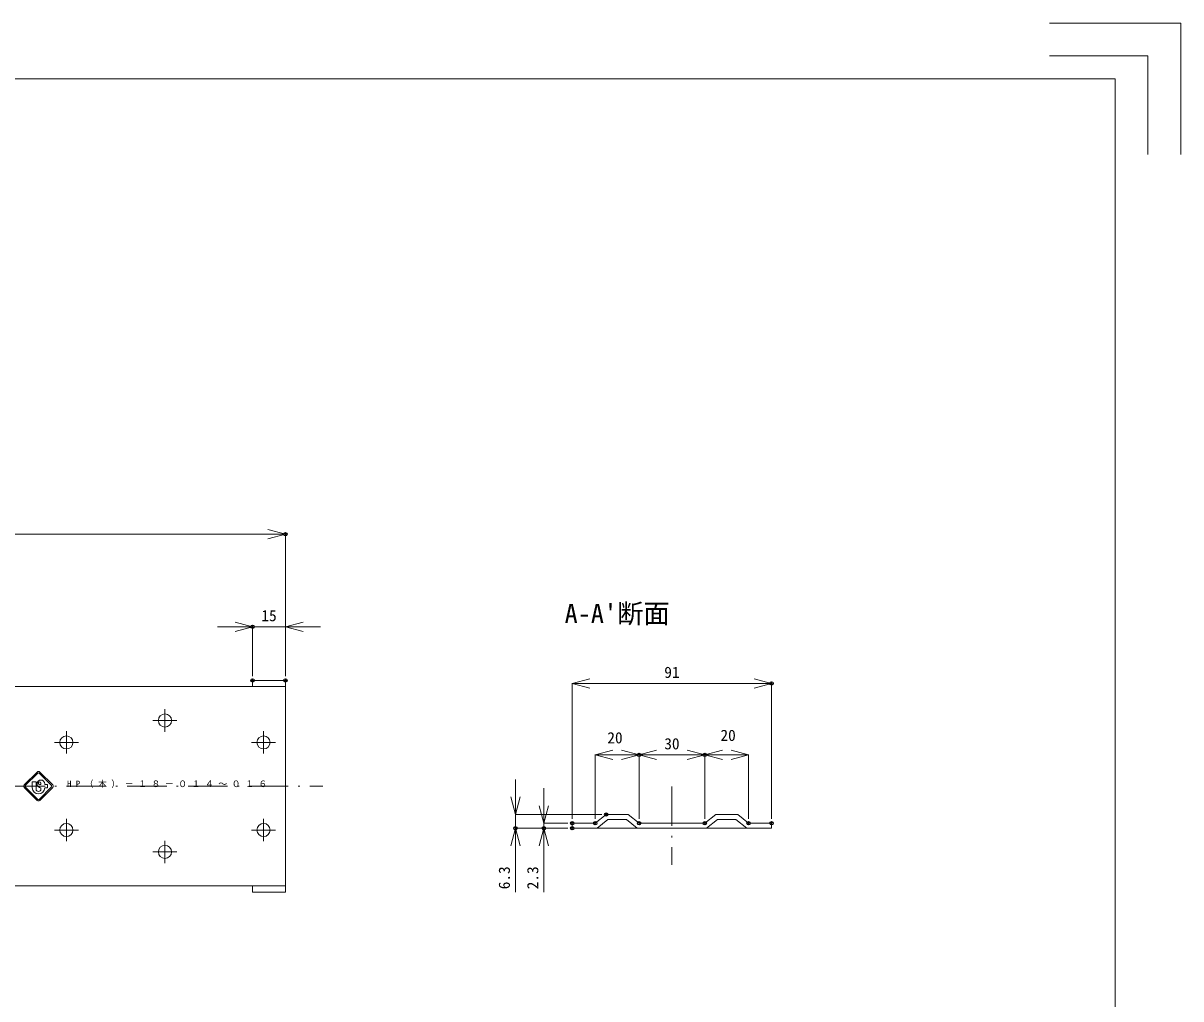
# Model space of a CAD drawing. Units: millimetres, scale not verified. Extents: x -630 to 630, y -1503 to 1503.
# Drawn here: x 102 to 630, y 1058 to 1503 of the extents above; entities that cross this region are included whole.
import ezdxf
from ezdxf.enums import TextEntityAlignment as Align

# ---------------------------------------------------------------- set-up
doc = ezdxf.new("R2010")
doc.units = ezdxf.units.MM
doc.header["$LTSCALE"] = 3
doc.header["$PDMODE"] = 32
doc.header["$PDSIZE"] = 1.5
doc.linetypes.add('DASHED_DOTTED', pattern=[9.25, 6, -1.5, 0.25, -1.5])
doc.layers.add('0-2_Defpoints', color=7, linetype='Continuous')
doc.layers.add('0-E_0 @ 1', color=7, linetype='Continuous')
for name, color, linetype, lineweight in [('0-4_レイヤ0', 2, 'Continuous', 18), ('0-B_枠_印刷なし', 3, 'Continuous', 18), ('0-F_0', 4, 'Continuous', 5), ('1-0_レイヤ15', 2, 'Continuous', 18)]:
    doc.layers.add(name, color=color, linetype=linetype, lineweight=lineweight)
doc.styles.add('ＭＳ ゴシック', font='')
doc.styles.get('ＭＳ ゴシック').set_extended_font_data('MS Gothic')

# ---------------------------------------------------------------- blocks, each defined once
blk = doc.blocks.new('_Open30')
at = {"layer": '0-F_0', "color": 7}
blk.add_line((0, 0), (-1, 0), dxfattribs=at)
blk.add_lwpolyline([(-1, 0.2679), (0, 0), (-1, -0.2679)], dxfattribs=at)
blk = doc.blocks.new('D347')
at = {"layer": '0-2_Defpoints'}
for p in [(1201.742, 2725.234), (1110.742, 2661.41), (1201.742, 2661.41)]:
    blk.add_point(p, dxfattribs=at)
at = {"layer": '0-F_0', "lineweight": 18}
for p, q in [((1110.742, 2663.41), (1110.742, 2725.414)), ((1118.742, 2725.234), (1193.742, 2725.234)), ((1201.742, 2663.41), (1201.742, 2725.414))]:
    blk.add_line(p, q, dxfattribs=at)
at = {"layer": '0-F_0', "xscale": 8, "yscale": 8, "rotation": 180}
blk.add_blockref('_Open30', (1110.742, 2725.234), dxfattribs=at)
at = {"layer": '0-F_0', "xscale": 8, "yscale": 8}
blk.add_blockref('_Open30', (1201.742, 2725.234), dxfattribs=at)
at = {"layer": '0-F_0', "color": 7, "style": 'ＭＳ ゴシック'}
blk.add_text('91', height=5.132, dxfattribs=at).set_placement((1152.742, 2726.234), align=Align.BOTTOM_LEFT)
blk = doc.blocks.new('D346')
at = {"layer": '0-2_Defpoints'}
for p in [(1141.242, 2692.619), (1121.242, 2661.41), (1141.242, 2661.41)]:
    blk.add_point(p, dxfattribs=at)
at = {"layer": '0-F_0', "lineweight": 18}
for p, q in [((1121.242, 2663.41), (1121.242, 2692.799)), ((1129.242, 2692.619), (1133.242, 2692.619)), ((1141.242, 2663.41), (1141.242, 2692.799))]:
    blk.add_line(p, q, dxfattribs=at)
at = {"layer": '0-F_0', "xscale": 8, "yscale": 8, "rotation": 180}
blk.add_blockref('_Open30', (1121.242, 2692.619), dxfattribs=at)
at = {"layer": '0-F_0', "xscale": 8, "yscale": 8}
blk.add_blockref('_Open30', (1141.242, 2692.619), dxfattribs=at)
at = {"layer": '0-F_0', "color": 7, "style": 'ＭＳ ゴシック'}
blk.add_text('20', height=5.132, dxfattribs=at).set_placement((1126.751, 2696.341), align=Align.BOTTOM_LEFT)
blk = doc.blocks.new('D345')
at = {"layer": '0-2_Defpoints'}
for p in [(1171.242, 2692.619), (1141.242, 2661.41), (1171.242, 2661.41)]:
    blk.add_point(p, dxfattribs=at)
at = {"layer": '0-F_0', "lineweight": 18}
for p, q in [((1141.242, 2663.41), (1141.242, 2692.799)), ((1149.242, 2692.619), (1163.242, 2692.619)), ((1171.242, 2663.41), (1171.242, 2692.799))]:
    blk.add_line(p, q, dxfattribs=at)
at = {"layer": '0-F_0', "xscale": 8, "yscale": 8, "rotation": 180}
blk.add_blockref('_Open30', (1141.242, 2692.619), dxfattribs=at)
at = {"layer": '0-F_0', "xscale": 8, "yscale": 8}
blk.add_blockref('_Open30', (1171.242, 2692.619), dxfattribs=at)
at = {"layer": '0-F_0', "color": 7, "style": 'ＭＳ ゴシック'}
blk.add_text('30', height=5.132, dxfattribs=at).set_placement((1152.742, 2693.619), align=Align.BOTTOM_LEFT)
blk = doc.blocks.new('D344')
at = {"layer": '0-2_Defpoints'}
for p in [(1171.242, 2692.619), (1171.242, 2661.41), (1191.242, 2661.41)]:
    blk.add_point(p, dxfattribs=at)
at = {"layer": '0-F_0', "lineweight": 18}
for p, q in [((1171.242, 2663.41), (1171.242, 2692.799)), ((1183.242, 2692.619), (1179.242, 2692.619)), ((1191.242, 2663.41), (1191.242, 2692.799))]:
    blk.add_line(p, q, dxfattribs=at)
at = {"layer": '0-F_0', "xscale": 8, "yscale": 8, "rotation": 180}
blk.add_blockref('_Open30', (1171.242, 2692.619), dxfattribs=at)
at = {"layer": '0-F_0', "xscale": 8, "yscale": 8}
blk.add_blockref('_Open30', (1191.242, 2692.619), dxfattribs=at)
at = {"layer": '0-F_0', "color": 7, "style": 'ＭＳ ゴシック'}
blk.add_text('20', height=5.132, dxfattribs=at).set_placement((1178.383, 2697.456), align=Align.BOTTOM_LEFT)
blk = doc.blocks.new('D343')
at = {"layer": '0-2_Defpoints'}
for p in [(1126.242, 2665.41), (1084.824, 2659.11), (1110.742, 2659.11)]:
    blk.add_point(p, dxfattribs=at)
at = {"layer": '0-F_0', "lineweight": 18}
for p, q in [((1084.824, 2673.41), (1084.824, 2681.41)), ((1124.242, 2665.41), (1084.644, 2665.41)), ((1084.824, 2665.41), (1084.824, 2659.11)), ((1108.742, 2659.11), (1084.644, 2659.11)), ((1084.824, 2651.11), (1084.824, 2629.934))]:
    blk.add_line(p, q, dxfattribs=at)
at = {"layer": '0-F_0', "xscale": 8, "yscale": 8}
for p, rotation in [((1084.824, 2665.41), 270), ((1084.824, 2659.11), 90)]:
    blk.add_blockref('_Open30', p, dxfattribs=dict(at, rotation=rotation))
at = {"layer": '0-F_0', "color": 7, "style": 'ＭＳ ゴシック'}
blk.add_text('6.3', height=5.132, rotation=90, dxfattribs=at).set_placement((1083.824, 2631.272), align=Align.BOTTOM_LEFT)
blk = doc.blocks.new('D342')
at = {"layer": '0-2_Defpoints'}
for p in [(979.858, 2793.405), (979.858, 2726.625)]:
    blk.add_point(p, dxfattribs=at)
at = {"layer": '0-F_0', "lineweight": 18}
for p, q in [((407.858, 2793.405), (971.858, 2793.405)), ((979.858, 2728.625), (979.858, 2793.585))]:
    blk.add_line(p, q, dxfattribs=at)
at = {"layer": '0-F_0', "xscale": 8, "yscale": 8}
blk.add_blockref('_Open30', (979.858, 2793.405), dxfattribs=at)
blk = doc.blocks.new('D340')
at = {"layer": '0-2_Defpoints'}
for p in [(964.858, 2751.114), (964.858, 2726.625), (979.858, 2726.625)]:
    blk.add_point(p, dxfattribs=at)
at = {"layer": '0-F_0', "lineweight": 18}
for p, q in [((956.858, 2751.114), (948.858, 2751.114)), ((964.858, 2728.625), (964.858, 2751.294)), ((979.858, 2751.114), (964.858, 2751.114)), ((979.858, 2728.625), (979.858, 2751.294)), ((987.858, 2751.114), (995.858, 2751.114))]:
    blk.add_line(p, q, dxfattribs=at)
at = {"layer": '0-F_0', "xscale": 8, "yscale": 8}
blk.add_blockref('_Open30', (964.858, 2751.114), dxfattribs=at)
at = {"layer": '0-F_0', "xscale": 8, "yscale": 8, "rotation": 180}
blk.add_blockref('_Open30', (979.858, 2751.114), dxfattribs=at)
at = {"layer": '0-F_0', "color": 7, "style": 'ＭＳ ゴシック'}
blk.add_text('15', height=5.132, dxfattribs=at).set_placement((968.858, 2752.114), align=Align.BOTTOM_LEFT)
blk = doc.blocks.new('D333')
at = {"layer": '0-2_Defpoints'}
for p in [(1097.792, 2659.11), (1110.742, 2661.41), (1110.742, 2659.11)]:
    blk.add_point(p, dxfattribs=at)
at = {"layer": '0-F_0', "lineweight": 18}
for p, q in [((1097.792, 2669.41), (1097.792, 2677.41)), ((1108.742, 2661.41), (1097.612, 2661.41)), ((1108.742, 2659.11), (1097.612, 2659.11)), ((1097.792, 2661.41), (1097.792, 2659.11)), ((1097.792, 2651.11), (1097.792, 2629.894))]:
    blk.add_line(p, q, dxfattribs=at)
at = {"layer": '0-F_0', "xscale": 8, "yscale": 8}
for p, rotation in [((1097.792, 2661.41), 270), ((1097.792, 2659.11), 90)]:
    blk.add_blockref('_Open30', p, dxfattribs=dict(at, rotation=rotation))
at = {"layer": '0-F_0', "color": 7, "style": 'ＭＳ ゴシック'}
blk.add_text('2.3', height=5.132, rotation=90, dxfattribs=at).set_placement((1096.792, 2631.252), align=Align.BOTTOM_LEFT)

msp = doc.modelspace()

# ---------------------------------------------------------------- linework, layer by layer
at = {"layer": '0-4_レイヤ0', "color": 7}
for p, q in [((108.034, 1161.113), (102.141, 1155.221)), ((102.612, 1154.985), (108.269, 1160.642)), ((108.976, 1160.642), (114.633, 1154.985)), ((115.105, 1155.221), (109.212, 1161.113)), ((102.141, 1154.042), (108.034, 1148.15)), ((108.269, 1148.621), (102.612, 1154.278)), ((105.79, 1156.631), (105.79, 1153.965)), ((105.79, 1156.631), (107.54, 1156.631)), ((107.54, 1156.631), (107.54, 1153.298)), ((114.633, 1154.278), (108.976, 1148.621)), ((109.706, 1155.465), (109.123, 1155.465)), ((109.212, 1148.15), (115.105, 1154.042)), ((109.706, 1155.465), (109.706, 1156.048)), ((109.706, 1153.298), (109.706, 1153.965)), ((111.456, 1155.465), (111.456, 1155.715)), ((112.79, 1155.465), (111.456, 1155.465)), ((111.456, 1153.965), (112.79, 1153.965)), ((112.79, 1153.965), (112.79, 1155.465))]:
    msp.add_line(p, q, dxfattribs=at)
for centre, radius, start, end in [((109.706, 1155.715), 1.75, 0, 270), ((108.623, 1160.524), 0.833, 45, 135), ((108.623, 1160.288), 0.5, 45, 135), ((102.73, 1154.631), 0.833, 135, 225), ((102.966, 1154.631), 0.5, 135, 225), ((108.623, 1153.965), 2.833, 180, 0), ((108.623, 1153.298), 1.083, 180, 0), ((109.123, 1156.048), 0.583, 0, 270), ((114.28, 1154.631), 0.5, 315, 45), ((114.515, 1154.631), 0.833, 315, 45), ((108.623, 1148.739), 0.833, 225, 315), ((108.623, 1148.974), 0.5, 225, 315)]:
    msp.add_arc(centre, radius, start, end, dxfattribs=at)
at = {"layer": '0-B_枠_印刷なし'}
for p, q in [((570, 1503.042), (630, 1503.042)), ((630, 1443.042), (630, 1503.042)), ((570, 1488.042), (615, 1488.042)), ((615, 1443.042), (615, 1488.042))]:
    msp.add_line(p, q, dxfattribs=at)
at = {"layer": '0-F_0'}
for p, q in [((-68.651, 1200.131), (206.349, 1200.131)), ((221.349, 1200.131), (206.349, 1200.131)), ((221.349, 1200.131), (221.349, 1109.131)), ((377.733, 1141.716), (382.733, 1137.716)), ((417.733, 1141.716), (412.733, 1137.716)), ((352.233, 1137.716), (362.733, 1137.716)), ((352.233, 1137.716), (352.233, 1135.416)), ((368.54, 1139.416), (363.54, 1135.416)), ((376.926, 1139.416), (368.54, 1139.416)), ((382.733, 1137.716), (397.733, 1137.716)), ((412.733, 1137.716), (397.733, 1137.716)), ((418.54, 1139.416), (426.926, 1139.416)), ((426.926, 1139.416), (431.926, 1135.416)), ((443.233, 1137.716), (432.733, 1137.716)), ((443.233, 1137.716), (443.233, 1135.416)), ((352.233, 1135.416), (363.54, 1135.416)), ((363.54, 1135.416), (381.926, 1135.416)), ((413.54, 1135.416), (431.926, 1135.416)), ((443.233, 1135.416), (431.926, 1135.416)), ((-68.651, 1109.131), (206.349, 1109.131)), ((221.349, 1109.131), (206.349, 1109.131))]:
    msp.add_line(p, q, dxfattribs=at)
at = {"layer": '0-F_0', "lineweight": 18}
for p, q in [((166.349, 1179.505), (166.349, 1189.758)), ((171.831, 1184.631), (160.867, 1184.631)), ((121.349, 1169.505), (121.349, 1179.758)), ((211.349, 1169.505), (211.349, 1179.758)), ((126.831, 1174.631), (115.867, 1174.631)), ((205.867, 1174.631), (216.831, 1174.631)), ((121.349, 1129.505), (121.349, 1139.758)), ((211.349, 1139.758), (211.349, 1129.505)), ((126.831, 1134.631), (115.867, 1134.631)), ((205.867, 1134.631), (216.831, 1134.631)), ((166.349, 1119.505), (166.349, 1129.758)), ((171.831, 1124.631), (160.867, 1124.631))]:
    msp.add_line(p, q, dxfattribs=at)
at = {"layer": '0-F_0', "linetype": 'DASHED_DOTTED', "lineweight": 18}
for p, q in [((-378.11, 1154.631), (238.394, 1154.631)), ((397.733, 1154.504), (397.733, 1118.801))]:
    msp.add_line(p, q, dxfattribs=at)
at = {"layer": '0-F_0'}
for points in [[(221.349, 1200.131), (221.349, 1202.931), (206.349, 1202.931), (206.349, 1200.131)], [(377.733, 1141.716), (367.733, 1141.716), (362.733, 1137.716)], [(417.733, 1141.716), (427.733, 1141.716), (432.733, 1137.716)], [(376.926, 1139.416), (381.926, 1135.416), (397.733, 1135.416)], [(418.54, 1139.416), (413.54, 1135.416), (397.733, 1135.416)], [(221.349, 1109.131), (221.349, 1106.331), (206.349, 1106.331), (206.349, 1109.131)]]:
    msp.add_lwpolyline(points, dxfattribs=at)
for centre in [(166.349, 1184.631), (121.349, 1174.631), (211.349, 1174.631), (121.349, 1134.631), (211.349, 1134.631), (166.349, 1124.631)]:
    msp.add_circle(centre, 3, dxfattribs=at)
at = {"layer": '1-0_レイヤ15'}
msp.add_line((600, 1477.542), (-600, 1477.542), dxfattribs=at)
msp.add_lwpolyline([(600, 1477.542), (600, 637.542), (-600, 637.542)], dxfattribs=at)

# ---------------------------------------------------------------- block references
at = {"layer": '0-E_0 @ 1'}
for name in ['D342', 'D340', 'D347', 'D346', 'D344', 'D345', 'D343', 'D333']:
    msp.add_blockref(name, (-758.509, -1523.694), dxfattribs=at)

# ---------------------------------------------------------------- texts
at = {"layer": '0-F_0', "color": 7, "style": 'ＭＳ ゴシック'}
for s, height, p in [("A-A'断面", 8.798, (348.744, 1226.445)), ('H P （ 木 ） － １ ８ － ０ １ ４ ～ ０ １ ６', 2.933, (121.66, 1153.353))]:
    msp.add_text(s, height=height, dxfattribs=at).set_placement(p, align=Align.BOTTOM_LEFT)

doc.saveas('drawing.dxf')
